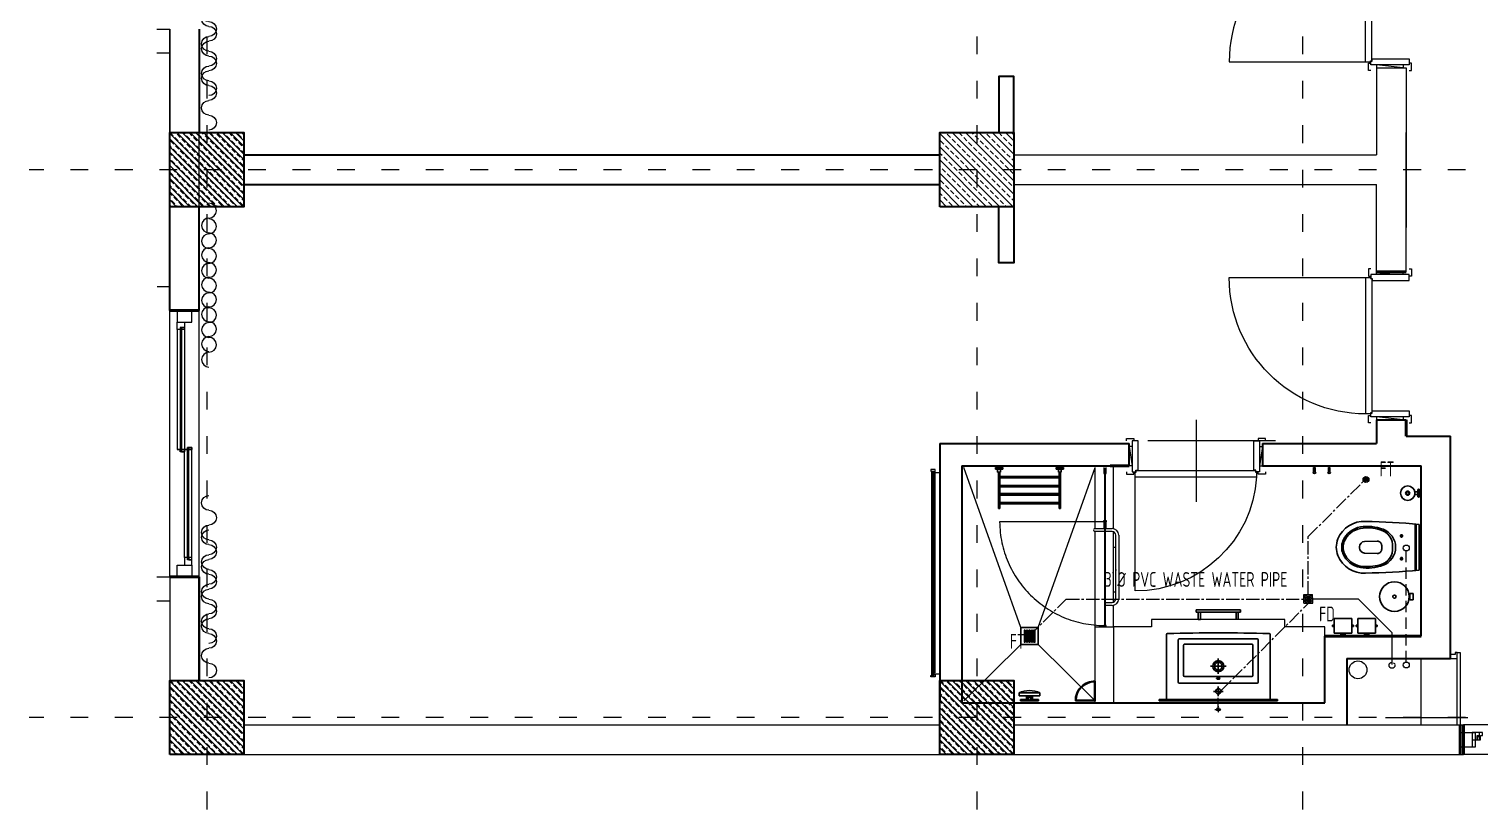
# Model space of a CAD drawing. Header units: millimetres. Extents: x 626118 to 667468, y 4481694 to 4492717.
# Drawn here: x 653723 to 654702, y 4489012 to 4489534 of the extents above; entities that cross this region are included whole.
import ezdxf

# ---------------------------------------------------------------- set-up
doc = ezdxf.new("R2010")
doc.units = ezdxf.units.MM
for name, pattern in [('ACAD_ISO03W100', [30, 12, -18]), ('CENTER2', [1.125, 0.75, -0.125, 0.125, -0.125]), ('DUZ', [500, 500]), ('HIDDEN', [0.375, 0.25, -0.125]), ('HIDDEN2', [0.1875, 0.125, -0.0625])]:
    doc.linetypes.add(name, pattern=pattern)
doc.layers.get('0').update_dxf_attribs({"color": 1, "linetype": 'DUZ'})
for name, color, linetype in [('0 MC MAHAL', 94, 'Continuous'), ('a_cam', 161, 'Continuous'), ('a_gorunus', 233, 'Continuous'), ('a_mobilya', 1, 'Continuous'), ('a_mobilya_tarama', 253, 'Continuous'), ('a_seramik', 241, 'Continuous'), ('a_seramik_tarama', 85, 'Continuous'), ('a_vitrifiye', 195, 'Continuous'), ('AGAC', 116, 'Continuous'), ('DR-SOIL PIPE', 6, 'HIDDEN'), ('DR-TEXT', 3, 'Continuous'), ('DR-WASTE PIPE', 5, 'CENTER2'), ('KOLTAR_F', 145, 'Continuous'), ('PEN', 161, 'Continuous'), ('pen.kap.olc', 205, 'Continuous'), ('PLUM FIT', 7, 'Continuous'), ('söve', 26, 'DUZ'), ('TESİSAT', 57, 'Continuous')]:
    doc.layers.add(name, color=color, linetype=linetype)
for name, color, linetype, lineweight in [('cam', 143, 'Continuous', 20), ('DUV', 220, 'Continuous', 50), ('DUVAR', 7, 'Continuous', 35), ('FE_MOBTEF.2', 33, 'Continuous', 18), ('FE_PERDE', 205, 'Continuous', 15), ('gor25', 142, 'Continuous', 25), ('iç duvar', 7, 'Continuous', 50), ('KAPEN', 151, 'Continuous', 9), ('KOLON_F', 3, 'Continuous', 35), ('sabt_tef', 181, 'Continuous', 30)]:
    doc.layers.add(name, color=color, linetype=linetype, lineweight=lineweight)
doc.styles.add('din.shx', font='din.shx', dxfattribs={"width": 0.7})
pattern_1 = [(135, (5158970.136, 3828830.847), (-4.4901280605, -4.4901280605), []), (135, (5158970.136, 3828835.337), (-4.4901280605, -4.4901280605), [3.175, -1.5875])]
pattern_2 = [(135, (5159490.136, 3828830.847), (-4.4901280605, -4.4901280605), []), (135, (5159490.136, 3828835.337), (-4.4901280605, -4.4901280605), [3.175, -1.5875])]

# ---------------------------------------------------------------- blocks, each defined once
blk = doc.blocks.new('GEN_BLOCK00601')
at = {"linetype": 'Continuous', "ltscale": 50}
for centre, start, end in [((50, 50), 0, 180), ((250, 50), 0, 180), ((450, 50), 0, 180), ((650, 50), 0, 180), ((850, 50), 0, 180), ((150, 50), 180, 0), ((350, 50), 180, 0), ((550, 50), 180, 0), ((750, 50), 180, 0), ((950, 50), 180, 0)]:
    blk.add_arc(centre, 50, start, end, dxfattribs=at)
for tag in ['Sfb', 'FLOOR']:
    blk.add_attdef(tag, (0, 0), '', height=1)
blk = doc.blocks.new('K210')
for p, q in [((0.04, 0.985), (0.04, 0.032)), ((0.04, 0.032), (0.047, 0.032)), ((0.047, 0.032), (0.047, 0.022)), ((0.047, 0.022), (0.953, 0.022)), ((0.953, 0.032), (0.96, 0.032)), ((0.953, 0.022), (0.953, 0.032)), ((0.96, 0.032), (0.96, 0.065))]:
    blk.add_line(p, q)
for points in [[(-0.02, 0.03), (-0.02, 0.045), (0.03, 0.045), (0.03, 0.03)], [(0.04, 0.065), (0.96, 0.065)], [(1.02, 0.03), (1.02, 0.045), (0.97, 0.045), (0.97, 0.03)], [(0.02, -0.19), (0, -0.19), (0.02, -0.01), (0, -0.01)], [(0.98, -0.19), (1, -0.19), (0.98, -0.01), (1, -0.01)], [(-0.02, -0.23), (-0.02, -0.245), (0.03, -0.245), (0.03, -0.23)], [(1.02, -0.23), (1.02, -0.245), (0.97, -0.245), (0.97, -0.23)]]:
    blk.add_lwpolyline(points)
for points in [[(0.02, 0.03), (0.045, 0.03), (0.045, 0.02), (0.06, 0.02), (0.06, -0.23), (0.02, -0.23)], [(0.98, 0.03), (0.955, 0.03), (0.955, 0.02), (0.94, 0.02), (0.94, -0.23), (0.98, -0.23)]]:
    blk.add_lwpolyline(points, close=True)
blk.add_arc((0.04, 0.065), 0.92, 0, 90)
blk = doc.blocks.new('new block')
at = {"layer": 'KAPEN'}
for p, q in [((105202.0528, 48261.8596), (105202.0198, 48261.8596)), ((105202.0528, 48261.8526), (105202.0528, 48261.8596)), ((105202.0628, 48261.8526), (105202.0528, 48261.8526)), ((105202.0628, 48261.0466), (105202.0628, 48261.8526)), ((105201.2498, 48261.0396), (105202.0528, 48261.0396)), ((105202.0528, 48261.0466), (105202.0628, 48261.0466)), ((105202.0528, 48261.0396), (105202.0528, 48261.0466))]:
    blk.add_line(p, q, dxfattribs=at)
for points in [[(105202.0548, 48261.9196), (105202.0398, 48261.9196), (105202.0398, 48261.8696), (105202.0548, 48261.8696)], [(105202.2248, 48261.8796), (105202.2248, 48261.8996), (105202.0948, 48261.8796), (105202.0948, 48261.8996)], [(105202.2648, 48261.9196), (105202.2798, 48261.9196), (105202.2798, 48261.8696), (105202.2648, 48261.8696)], [(105202.0198, 48261.0396), (105202.0198, 48261.8596)], [(105202.0548, 48260.9796), (105202.0398, 48260.9796), (105202.0398, 48261.0296), (105202.0548, 48261.0296)], [(105202.2248, 48261.0196), (105202.2248, 48260.9996), (105202.0948, 48261.0196), (105202.0948, 48260.9996)], [(105202.2648, 48260.9796), (105202.2798, 48260.9796), (105202.2798, 48261.0296), (105202.2648, 48261.0296)]]:
    blk.add_lwpolyline(points, dxfattribs=at)
for points in [[(105202.0548, 48261.8796), (105202.0548, 48261.8546), (105202.0648, 48261.8546), (105202.0648, 48261.8396), (105202.2648, 48261.8396), (105202.2648, 48261.8796)], [(105202.0548, 48261.0196), (105202.0548, 48261.0446), (105202.0648, 48261.0446), (105202.0648, 48261.0596), (105202.2648, 48261.0596), (105202.2648, 48261.0196)]]:
    blk.add_lwpolyline(points, close=True, dxfattribs=at)
blk.add_arc((105202.0715, 48261.0396), 0.8216, 93.60232, 180, dxfattribs=at)
blk = doc.blocks.new('rgtkjıtdkfgölv')
at = {"layer": 'FE_MOBTEF.2'}
for p, q in [((104445.9079, 48877.9319), (104445.8879, 48877.9319)), ((104445.8879, 48877.9319), (104445.8879, 48877.9019)), ((104445.8879, 48877.9019), (104445.8979, 48877.9019)), ((104445.8979, 48877.9139), (104445.8979, 48877.9219)), ((104445.8979, 48877.9219), (104447.2779, 48877.9219)), ((104445.8979, 48877.9219), (104445.9079, 48877.9219)), ((104445.8979, 48877.9019), (104445.8979, 48877.9219)), ((104445.8979, 48877.9079), (104445.8979, 48877.9139)), ((104445.8979, 48877.9139), (104447.2779, 48877.9139)), ((104447.2779, 48877.9139), (104445.8979, 48877.9139)), ((104447.2779, 48877.9079), (104445.8979, 48877.9079)), ((104445.9076, 48877.9319), (104445.9076, 48877.9619)), ((104445.9079, 48877.9219), (104445.9079, 48877.9319)), ((104447.2612, 48877.9319), (104445.9143, 48877.9319)), ((104447.2679, 48877.9319), (104447.2679, 48877.9619)), ((104447.2679, 48877.9319), (104447.2879, 48877.9319)), ((104447.2679, 48877.9219), (104447.2679, 48877.9319)), ((104447.2779, 48877.9219), (104447.2679, 48877.9219)), ((104447.2779, 48877.9019), (104447.2779, 48877.9219)), ((104447.2779, 48877.9219), (104447.2779, 48877.9139)), ((104447.2779, 48877.9139), (104447.2779, 48877.9079)), ((104447.2879, 48877.9019), (104447.2779, 48877.9019)), ((104447.2879, 48877.9319), (104447.2879, 48877.9019))]:
    blk.add_line(p, q, dxfattribs=at)
blk = doc.blocks.new('urejjnjf')
at = {"layer": 'sabt_tef'}
for p, q in [((104450.0661, 49042.3043), (104449.7561, 49042.3043)), ((104449.9111, 49042.2843), (104449.7561, 49042.2843)), ((104449.9111, 49042.2763), (104449.7561, 49042.2763)), ((104449.8336, 49042.1951), (104449.8336, 49042.1843)), ((104449.9111, 49042.2843), (104450.0661, 49042.2843)), ((104449.9111, 49042.2763), (104450.0661, 49042.2763)), ((104449.9886, 49042.1951), (104449.9886, 49042.1843)), ((104449.8462, 49042.1843), (104449.8216, 49042.1843)), ((104449.8336, 49042.1734), (104449.8336, 49042.1843)), ((104449.976, 49042.1843), (104450.0006, 49042.1843)), ((104449.9886, 49042.1734), (104449.9886, 49042.1843)), ((104449.8695, 49042.0199), (104449.872, 49041.9351)), ((104449.9111, 49042.0508), (104449.8995, 49042.0508)), ((104449.9111, 49042.0508), (104449.9227, 49042.0508)), ((104449.9527, 49042.0199), (104449.9501, 49041.9351)), ((104449.9111, 49041.9011), (104449.907, 49041.9011)), ((104449.907, 49041.9011), (104449.9111, 49041.9011)), ((104449.9152, 49041.9011), (104449.9111, 49041.9011)), ((104449.9111, 49041.9011), (104449.9152, 49041.9011))]:
    blk.add_line(p, q, dxfattribs=at)
for centre, major_axis, start_param, end_param in [((104454.7356, 49041.8516), (3.5355, 3.5355), 2.265542, 2.338186), ((104445.0866, 49041.8516), (-3.5355, 3.5355), 3.944999, 4.017643), ((104449.8336, 49042.1843), (-0.0053, 0.0053), 3.926991, 7.068583), ((104449.9886, 49042.1843), (-0.0053, 0.0053), 3.926991, 7.068583), ((104449.9111, 49042.0143), (0.0919, 0.0919), 0.785398, 1.997007), ((104449.9002, 49042.0148), (-0.0778, 0.0778), -0.884575, 0.555132), ((104449.8336, 49042.1843), (0.0053, 0.0053), 2.356194, 5.497787), ((104449.9111, 49042.0143), (-0.0919, 0.0919), 4.286178, 5.497787), ((104449.922, 49042.0148), (0.0778, 0.0778), 5.728053, 7.16776), ((104449.9886, 49042.1843), (0.0053, 0.0053), 2.356194, 5.497787), ((104450.0702, 49041.9545), (0.2121, 0.2121), 1.997007, 2.51551), ((104450.0702, 49041.9545), (0.2051, 0.2051), 2.057267, 2.51551), ((104449.8995, 49042.0208), (0.0212, 0.0212), 0.785398, 2.385987), ((104449.9227, 49042.0208), (-0.0212, 0.0212), 3.897198, 5.497787), ((104449.7519, 49041.9545), (0.2051, 0.2051), 5.338472, 5.796715), ((104449.7519, 49041.9545), (0.2121, 0.2121), 5.338472, 5.856974), ((104449.9261, 49041.9313), (-0.1344, 0.1344), 0.731068, 1.971798), ((104449.9261, 49041.9313), (0.1089, 0.1089), 2.51551, 3.542594), ((104449.9261, 49041.9313), (-0.1018, 0.1018), 0.944713, 1.971798), ((104449.907, 49041.9361), (-0.0247, 0.0247), 0.815191, 2.356194), ((104449.9152, 49041.9361), (0.0247, 0.0247), 3.926991, 5.467994), ((104449.8961, 49041.9313), (-0.1018, 0.1018), 2.740591, 3.767676), ((104449.8961, 49041.9313), (-0.1089, 0.1089), 2.740591, 3.767676), ((104449.8961, 49041.9313), (0.1344, 0.1344), 4.311388, 5.552117), ((104449.9111, 49041.8943), (0.0735, 0.0735), 3.542594, 3.926991), ((104449.9111, 49041.8943), (-0.0735, 0.0735), 2.356194, 2.740591), ((104449.9111, 49041.8943), (0.1061, 0.1061), 3.542594, 3.926991), ((104449.9111, 49041.8943), (0.0806, 0.0806), 3.542594, 3.926991), ((104449.9111, 49041.8943), (-0.0806, 0.0806), 2.356194, 2.740591), ((104449.9111, 49041.8943), (-0.1061, 0.1061), 2.356194, 2.740591)]:
    blk.add_ellipse(centre, major_axis=major_axis, ratio=1, start_param=start_param, end_param=end_param, dxfattribs=at)
blk = doc.blocks.new('sj4rıekfsdöşlçdoeköd')
blk.add_line((104449.3382, 48901.752), (104449.3382, 48901.767))
at = {"layer": 'a_cam'}
for p, q in [((104448.3202, 48901.1255), (104448.3202, 48901.1175)), ((104448.6682, 48901.1255), (104448.3202, 48901.1255)), ((104448.3202, 48901.1175), (104448.6682, 48901.1175)), ((104448.6682, 48901.1175), (104448.6682, 48901.1255)), ((104448.6862, 48901.1255), (104448.6862, 48901.1175)), ((104449.3782, 48901.1255), (104448.6862, 48901.1255)), ((104448.6862, 48901.1175), (104449.3782, 48901.1175)), ((104449.3782, 48901.1175), (104449.3782, 48901.1255))]:
    blk.add_line(p, q, dxfattribs=at)
at = {"layer": 'a_gorunus'}
for p, q in [((104448.7245, 48901.18), (104448.3122, 48901.18)), ((104449.2209, 48901.18), (104448.7455, 48901.18)), ((104449.3882, 48901.18), (104449.242, 48901.18)), ((104448.7232, 48901.056), (104448.3122, 48901.056)), ((104449.3882, 48901.056), (104448.7432, 48901.056))]:
    blk.add_line(p, q, dxfattribs=at)
at = {"layer": 'a_mobilya'}
for p, q in [((104448.7682, 48901.2145), (104449.1982, 48901.2145)), ((104449.1982, 48901.1945), (104448.7682, 48901.1945)), ((104448.7232, 48901.1255), (104448.7232, 48901.1695)), ((104448.7232, 48901.0545), (104448.7232, 48901.1175)), ((104448.7432, 48901.1695), (104448.7432, 48901.1255)), ((104448.7432, 48901.1175), (104448.7432, 48901.0545)), ((104449.2232, 48901.1255), (104449.2232, 48901.1695)), ((104449.2432, 48901.1695), (104449.2432, 48901.1255))]:
    blk.add_line(p, q, dxfattribs=at)
for centre, major_axis, start_param, end_param in [((104448.7682, 48901.1695), (0.0318, 0.0318), 0.785398, 2.356194), ((104448.7682, 48901.1695), (0.0177, 0.0177), 0.785398, 2.356194), ((104449.1982, 48901.1695), (-0.0318, 0.0318), 3.926991, 5.497787), ((104449.1982, 48901.1695), (-0.0177, 0.0177), 3.926991, 5.497787), ((104448.7332, 48901.0545), (0.00707, 0.00707), 2.356194, 5.497787)]:
    blk.add_ellipse(centre, major_axis=major_axis, ratio=1, start_param=start_param, end_param=end_param, dxfattribs=at)
at = {"layer": 'a_mobilya_tarama', "linetype": 'HIDDEN2', "ltscale": 200}
for p, q in [((104449.3927, 48900.6695), (104448.3122, 48901.056)), ((104449.5077, 48900.6695), (104449.8882, 48901.056)), ((104449.4102, 48900.6263), (104449.4102, 48900.6213)), ((104449.4902, 48900.6263), (104449.4102, 48900.6263)), ((104449.4102, 48900.6213), (104449.4902, 48900.6213)), ((104449.4106, 48900.6496), (104449.4106, 48900.6446)), ((104449.4906, 48900.6496), (104449.4106, 48900.6496)), ((104449.4106, 48900.6446), (104449.4906, 48900.6446)), ((104449.4106, 48900.638), (104449.4106, 48900.633)), ((104449.4906, 48900.638), (104449.4106, 48900.638)), ((104449.4106, 48900.633), (104449.4906, 48900.633)), ((104449.4106, 48900.6148), (104449.4106, 48900.6098)), ((104449.4906, 48900.6148), (104449.4106, 48900.6148)), ((104449.4106, 48900.6098), (104449.4906, 48900.6098)), ((104449.4902, 48900.6213), (104449.4902, 48900.6263)), ((104449.4906, 48900.6446), (104449.4906, 48900.6496)), ((104449.4906, 48900.633), (104449.4906, 48900.638)), ((104449.4906, 48900.6098), (104449.4906, 48900.6148)), ((104449.3927, 48900.5545), (104448.3122, 48900.168)), ((104449.4102, 48900.6031), (104449.4102, 48900.5981)), ((104449.4902, 48900.6031), (104449.4102, 48900.6031)), ((104449.4102, 48900.5981), (104449.4902, 48900.5981)), ((104449.4102, 48900.5917), (104449.4102, 48900.5867)), ((104449.4902, 48900.5917), (104449.4102, 48900.5917)), ((104449.4102, 48900.5867), (104449.4902, 48900.5867)), ((104449.4102, 48900.5803), (104449.4102, 48900.5753)), ((104449.4902, 48900.5803), (104449.4102, 48900.5803)), ((104449.4102, 48900.5753), (104449.4902, 48900.5753)), ((104449.4902, 48900.5981), (104449.4902, 48900.6031)), ((104449.4902, 48900.5867), (104449.4902, 48900.5917)), ((104449.4902, 48900.5753), (104449.4902, 48900.5803)), ((104449.5077, 48900.5545), (104449.8882, 48900.168))]:
    blk.add_line(p, q, dxfattribs=at)
at = {"layer": 'a_seramik'}
for p, q in [((104449.3882, 48902.606), (104449.3882, 48902.337)), ((104449.4502, 48902.606), (104449.3882, 48902.606)), ((104449.3382, 48902.337), (104449.3382, 48901.437)), ((104449.3882, 48902.337), (104449.3382, 48902.337)), ((104449.3382, 48901.437), (104449.3882, 48901.437)), ((104449.3882, 48901.437), (104449.3882, 48901.18)), ((104449.3882, 48901.18), (104449.9002, 48901.18)), ((104449.3882, 48901.056), (104449.3882, 48901.18)), ((104449.9002, 48901.056), (104449.3882, 48901.056))]:
    blk.add_line(p, q, dxfattribs=at)
at = {"layer": 'a_seramik_tarama'}
for p, q in [((104448.8502, 48901.18), (104448.8502, 48901.1945)), ((104449.1502, 48901.18), (104449.1502, 48901.1945))]:
    blk.add_line(p, q, dxfattribs=at)
at = {"layer": 'a_vitrifiye'}
for p, q in [((104449.8882, 48901.487), (104449.8882, 48902.287)), ((104448.3522, 48901.129), (104448.3122, 48901.129)), ((104448.3122, 48901.114), (104448.3522, 48901.114)), ((104448.3152, 48901.126), (104448.3522, 48901.126)), ((104448.3522, 48901.117), (104448.3152, 48901.117)), ((104448.3522, 48901.126), (104448.3522, 48901.129)), ((104448.3522, 48901.114), (104448.3522, 48901.117)), ((104448.6682, 48901.129), (104448.6782, 48901.129)), ((104448.6682, 48901.114), (104448.6682, 48901.129)), ((104448.6782, 48901.114), (104448.6682, 48901.114)), ((104448.6782, 48901.129), (104448.6782, 48901.114)), ((104448.6782, 48901.114), (104448.7182, 48901.114)), ((104448.6812, 48901.117), (104448.6812, 48901.126)), ((104448.6812, 48901.126), (104448.7182, 48901.126)), ((104448.7182, 48901.117), (104448.6812, 48901.117)), ((104449.3782, 48901.129), (104449.3782, 48901.114)), ((104449.3782, 48901.129), (104449.3782, 48901.114)), ((104449.3882, 48901.129), (104449.3782, 48901.129)), ((104449.3782, 48901.114), (104449.3882, 48901.114)), ((104449.3882, 48901.129), (104449.3882, 48901.114)), ((104449.3882, 48901.114), (104449.3882, 48901.129))]:
    blk.add_line(p, q, dxfattribs=at)
at = {"layer": 'a_vitrifiye', "linetype": 'HIDDEN', "ltscale": 10}
for p, q in [((104448.6782, 48901.129), (104448.6782, 48900.4105)), ((104448.7182, 48901.129), (104448.6782, 48901.129))]:
    blk.add_line(p, q, dxfattribs=at)
at = {"layer": 'a_vitrifiye', "linetype": 'HIDDEN'}
for p, q in [((104448.7182, 48901.129), (104448.7182, 48901.126)), ((104448.7182, 48901.114), (104448.7182, 48901.117))]:
    blk.add_line(p, q, dxfattribs=at)
at = {"layer": 'a_vitrifiye', "linetype": 'HIDDEN', "ltscale": 10}
blk.add_ellipse((104448.6722, 48901.1165), major_axis=(-0.4992, 0.4992), ratio=1, start_param=2.364699, end_param=3.928437, dxfattribs=at)
at = {"layer": 'sabt_tef'}
for p, q in [((104448.4572, 48903.238), (104448.4572, 48903.244)), ((104448.5119, 48903.244), (104448.4572, 48903.244)), ((104448.5119, 48903.238), (104448.4572, 48903.238)), ((104448.4601, 48903.2339), (104448.4601, 48903.238)), ((104448.4601, 48903.2339), (104448.5091, 48903.2339)), ((104448.4746, 48903.2319), (104448.4746, 48903.2141)), ((104448.4946, 48903.2319), (104448.4946, 48903.2141)), ((104448.5091, 48903.2339), (104448.5091, 48903.238)), ((104448.5119, 48903.238), (104448.5119, 48903.244)), ((104449.1624, 48903.2021), (104449.2049, 48903.2021)), ((104449.1624, 48903.1813), (104449.1624, 48903.2021)), ((104449.2049, 48903.1813), (104449.1624, 48903.1813)), ((104449.2049, 48903.2021), (104449.2049, 48903.1813)), ((104449.3752, 48902.959), (104449.3752, 48902.949)), ((104449.3852, 48902.959), (104449.3752, 48902.959)), ((104449.3852, 48902.949), (104449.3852, 48902.959)), ((104449.4302, 48902.949), (104449.3302, 48902.949)), ((104449.3302, 48902.949), (104449.3302, 48902.829)), ((104449.3752, 48902.949), (104449.3852, 48902.949)), ((104449.4302, 48902.829), (104449.4302, 48902.949)), ((104449.4302, 48902.8915), (104449.4352, 48902.8915)), ((104449.4352, 48902.8865), (104449.4302, 48902.8865)), ((104449.4352, 48902.904), (104449.4452, 48902.904)), ((104449.4352, 48902.874), (104449.4352, 48902.904)), ((104449.4352, 48902.8915), (104449.4352, 48902.8865)), ((104449.4452, 48902.874), (104449.4352, 48902.874)), ((104449.4452, 48902.904), (104449.4452, 48902.874)), ((104449.3302, 48902.829), (104449.4302, 48902.829)), ((104449.4302, 48902.789), (104449.3302, 48902.789)), ((104449.3302, 48902.789), (104449.3302, 48902.669)), ((104449.3752, 48902.829), (104449.3852, 48902.829)), ((104449.3752, 48902.819), (104449.3752, 48902.829)), ((104449.3852, 48902.819), (104449.3752, 48902.819)), ((104449.3752, 48902.799), (104449.3752, 48902.789)), ((104449.3852, 48902.799), (104449.3752, 48902.799)), ((104449.3752, 48902.789), (104449.3852, 48902.789)), ((104449.3852, 48902.829), (104449.3852, 48902.819)), ((104449.3852, 48902.789), (104449.3852, 48902.799)), ((104449.4302, 48902.669), (104449.4302, 48902.789)), ((104449.3302, 48902.669), (104449.4302, 48902.669)), ((104449.3752, 48902.669), (104449.3852, 48902.669)), ((104449.3752, 48902.659), (104449.3752, 48902.669)), ((104449.3852, 48902.669), (104449.3852, 48902.659)), ((104449.4302, 48902.7315), (104449.4352, 48902.7315)), ((104449.4352, 48902.7265), (104449.4302, 48902.7265)), ((104449.4352, 48902.744), (104449.4452, 48902.744)), ((104449.4352, 48902.714), (104449.4352, 48902.744)), ((104449.4352, 48902.7315), (104449.4352, 48902.7265)), ((104449.4452, 48902.714), (104449.4352, 48902.714)), ((104449.4452, 48902.744), (104449.4452, 48902.714)), ((104448.3122, 48902.641), (104448.3122, 48902.631)), ((104448.3422, 48902.641), (104448.3122, 48902.641)), ((104448.3122, 48902.631), (104448.3422, 48902.631)), ((104448.3422, 48902.641), (104448.3422, 48902.645)), ((104448.3422, 48902.627), (104448.3422, 48902.631)), ((104449.3852, 48902.659), (104449.3752, 48902.659)), ((104448.3122, 48902.541), (104448.3122, 48902.531)), ((104448.3422, 48902.541), (104448.3122, 48902.541)), ((104448.3122, 48902.531), (104448.3422, 48902.531)), ((104448.3422, 48902.541), (104448.3422, 48902.545)), ((104448.3422, 48902.527), (104448.3422, 48902.531)), ((104449.8782, 48902.287), (104449.8782, 48901.487)), ((104449.8882, 48902.287), (104449.8782, 48902.287)), ((104449.8812, 48902.237), (104449.4402, 48902.237)), ((104449.8882, 48901.544), (104449.8882, 48902.23)), ((104449.4682, 48902.15), (104449.4682, 48901.624)), ((104449.7612, 48902.157), (104449.4752, 48902.157)), ((104449.5042, 48902.114), (104449.5042, 48901.66)), ((104449.7162, 48902.121), (104449.5112, 48902.121)), ((104449.7232, 48902.114), (104449.7232, 48901.66)), ((104449.7682, 48902.15), (104449.7682, 48901.624)), ((104449.2732, 48902.037), (104449.2732, 48901.737)), ((104449.2882, 48902.037), (104449.2732, 48902.037)), ((104449.2882, 48901.737), (104449.2882, 48902.037)), ((104449.2882, 48902.007), (104449.2882, 48902.022)), ((104449.2882, 48902.022), (104449.3382, 48902.022)), ((104449.3382, 48902.007), (104449.2882, 48902.007)), ((104449.7057, 48901.887), (104449.6007, 48901.887)), ((104449.6532, 48901.8345), (104449.6532, 48901.9395)), ((104449.8558, 48901.887), (104449.7906, 48901.887)), ((104449.8232, 48901.9196), (104449.8232, 48901.8544)), ((104449.2732, 48901.737), (104449.2882, 48901.737)), ((104449.2882, 48901.767), (104449.2882, 48901.752)), ((104449.3382, 48901.767), (104449.2882, 48901.767)), ((104449.2882, 48901.752), (104449.3382, 48901.752)), ((104449.7612, 48901.617), (104449.4752, 48901.617)), ((104449.7162, 48901.653), (104449.5112, 48901.653)), ((104449.4402, 48901.537), (104449.8812, 48901.537)), ((104449.8782, 48901.487), (104449.8882, 48901.487)), ((104449.8882, 48901.056), (104449.7542, 48901.056)), ((104449.8832, 48901.051), (104449.7591, 48901.051)), ((104449.8832, 48900.9269), (104449.8832, 48901.051)), ((104449.8882, 48900.922), (104449.8882, 48901.056)), ((104448.3122, 48900.792), (104448.3122, 48900.842)), ((104448.3122, 48900.842), (104448.3222, 48900.842)), ((104448.3222, 48900.842), (104448.3222, 48900.792)), ((104448.3222, 48900.827), (104448.3422, 48900.827)), ((104448.3222, 48900.807), (104448.3422, 48900.807)), ((104448.3422, 48900.827), (104448.3422, 48900.807)), ((104448.3422, 48900.822), (104448.5872, 48900.822)), ((104448.3422, 48900.812), (104448.5872, 48900.812)), ((104448.3722, 48900.812), (104448.3822, 48900.812)), ((104448.3722, 48900.412), (104448.3722, 48900.812)), ((104448.3822, 48900.812), (104448.3822, 48900.412)), ((104448.4322, 48900.812), (104448.4422, 48900.812)), ((104448.4322, 48900.412), (104448.4322, 48900.812)), ((104448.4422, 48900.812), (104448.4422, 48900.412)), ((104448.4872, 48900.812), (104448.4972, 48900.812)), ((104448.4872, 48900.412), (104448.4872, 48900.812)), ((104448.4972, 48900.812), (104448.4972, 48900.412)), ((104448.5572, 48900.812), (104448.5472, 48900.812)), ((104448.5472, 48900.812), (104448.5472, 48900.412)), ((104448.5572, 48900.412), (104448.5572, 48900.812)), ((104448.5872, 48900.822), (104448.5872, 48900.812)), ((104448.3222, 48900.792), (104448.3122, 48900.792)), ((104449.3927, 48900.6695), (104449.3927, 48900.5545)), ((104449.5077, 48900.6695), (104449.3927, 48900.6695)), ((104449.5077, 48900.5545), (104449.5077, 48900.6695)), ((104449.8532, 48900.682), (104449.8332, 48900.682)), ((104449.8332, 48900.682), (104449.8332, 48900.542)), ((104449.8532, 48900.682), (104449.8332, 48900.682)), ((104449.8532, 48900.617), (104449.8532, 48900.682)), ((104449.8532, 48900.542), (104449.8532, 48900.682)), ((104449.8646, 48900.617), (104449.8532, 48900.617)), ((104449.8646, 48900.617), (104449.8532, 48900.617)), ((104449.8532, 48900.542), (104449.8532, 48900.607)), ((104449.8532, 48900.607), (104449.8646, 48900.607)), ((104449.8532, 48900.607), (104449.8646, 48900.607)), ((104449.8582, 48900.632), (104449.8582, 48900.617)), ((104449.8782, 48900.632), (104449.8582, 48900.632)), ((104449.8582, 48900.607), (104449.8582, 48900.592)), ((104449.8882, 48900.624), (104449.8632, 48900.624)), ((104449.8632, 48900.624), (104449.8632, 48900.622)), ((104449.8632, 48900.622), (104449.8632, 48900.624)), ((104449.8632, 48900.624), (104449.8882, 48900.624)), ((104449.8632, 48900.622), (104449.8732, 48900.622)), ((104449.8832, 48900.622), (104449.8632, 48900.622)), ((104449.8782, 48900.672), (104449.8782, 48900.624)), ((104449.8882, 48900.672), (104449.8782, 48900.672)), ((104449.8782, 48900.624), (104449.8782, 48900.632)), ((104449.8832, 48900.602), (104449.8832, 48900.622)), ((104449.8882, 48900.552), (104449.8882, 48900.672)), ((104449.8882, 48900.6), (104449.8882, 48900.624)), ((104449.8882, 48900.624), (104449.8882, 48900.6)), ((104449.3927, 48900.5545), (104449.5077, 48900.5545)), ((104449.8332, 48900.542), (104449.8532, 48900.542)), ((104449.8332, 48900.542), (104449.8532, 48900.542)), ((104449.8582, 48900.592), (104449.8782, 48900.592)), ((104449.8732, 48900.602), (104449.8632, 48900.602)), ((104449.8632, 48900.602), (104449.8632, 48900.6)), ((104449.8632, 48900.6), (104449.8632, 48900.602)), ((104449.8632, 48900.602), (104449.8832, 48900.602)), ((104449.8632, 48900.6), (104449.8882, 48900.6)), ((104449.8882, 48900.6), (104449.8632, 48900.6)), ((104449.8782, 48900.592), (104449.8782, 48900.6)), ((104449.8782, 48900.6), (104449.8782, 48900.552)), ((104449.8782, 48900.552), (104449.8882, 48900.552)), ((104448.3122, 48900.432), (104448.3122, 48900.382)), ((104448.3222, 48900.432), (104448.3122, 48900.432)), ((104448.3222, 48900.382), (104448.3222, 48900.432)), ((104448.3222, 48900.417), (104448.3422, 48900.417)), ((104448.3422, 48900.397), (104448.3422, 48900.417)), ((104448.3422, 48900.412), (104448.5872, 48900.412)), ((104448.3822, 48900.412), (104448.3722, 48900.412)), ((104448.4422, 48900.412), (104448.4322, 48900.412)), ((104448.4972, 48900.412), (104448.4872, 48900.412)), ((104448.5472, 48900.412), (104448.5572, 48900.412)), ((104448.5872, 48900.402), (104448.5872, 48900.412)), ((104448.3122, 48900.382), (104448.3222, 48900.382)), ((104448.3222, 48900.397), (104448.3422, 48900.397)), ((104448.3422, 48900.402), (104448.5872, 48900.402))]:
    blk.add_line(p, q, dxfattribs=at)
for centre, major_axis, ratio, start_param, end_param in [((104448.4846, 48903.1662), (0.0346, 0.0346), 1, 0.785398, 7.068583), ((104448.4846, 48903.1662), (0.0099, 0.0099), 1, 0.785398, 7.068583), ((104448.4846, 48903.1662), (-0.00707, 0.00707), 1, -0.785398, 5.497787), ((104449.1836, 48903.0762), (-0.0708, 0.0708), 1, -0.785398, 5.497787), ((104449.1836, 48903.0762), (0.00765, 0.00765), 1, 0.785398, 7.068583), ((104448.3422, 48902.636), (0.00636, 0.00636), 1, 3.926991, 7.068583), ((104448.3422, 48902.536), (0.00636, 0.00636), 1, 3.926991, 7.068583), ((104461.1928, 48901.887), (8.3188, 8.3188), 1, 2.327015, 2.385374), ((104449.4402, 48902.23), (-0.00495, 0.00495), 1, -0.785398, 0.751244), ((104449.8812, 48902.23), (-0.00495, 0.00495), 1, 3.926991, 5.497787), ((104449.4752, 48902.15), (-0.00495, 0.00495), 1, -0.785398, 0.785398), ((104449.5112, 48902.114), (-0.00495, 0.00495), 1, -0.785398, 0.785398), ((104449.7162, 48902.114), (-0.00495, 0.00495), 1, 3.926991, 5.497787), ((104449.7612, 48902.15), (-0.00495, 0.00495), 1, 3.926991, 5.497787), ((104449.6532, 48901.887), (0.0265, 0.0265), 1, 3.926991, 10.210176), ((104449.6532, 48901.887), (0.0184, 0.0184), 1, 3.926991, 10.210176), ((104449.7372, 48901.887), (0, 0.0123), 0.321168, 0, 6.283185), ((104449.8232, 48901.887), (0.0124, 0.0124), 1, 3.926991, 10.210176), ((104449.4752, 48901.624), (0.00495, 0.00495), 1, 2.356194, 3.926991), ((104449.5112, 48901.66), (0.00495, 0.00495), 1, 2.356194, 3.926991), ((104449.7162, 48901.66), (0.00495, 0.00495), 1, 3.926991, 5.497787), ((104449.7612, 48901.624), (0.00495, 0.00495), 1, 3.926991, 5.497787), ((104449.4402, 48901.544), (-0.00495, 0.00495), 1, 0.819553, 2.356194), ((104449.8812, 48901.544), (0.00495, 0.00495), 1, 3.926991, 5.497787), ((104449.8838, 48901.0516), (-0.0917, 0.0917), 1, 0.751374, 2.390218), ((104449.8838, 48901.0516), (-0.0882, 0.0882), 1, 0.790124, 2.351469), ((104449.9891, 48900.612), (0.1208, 0.1208), 1, 1.934008, 2.778381), ((104449.9891, 48900.612), (0.1208, 0.1208), 1, 1.934008, 2.778381), ((104449.8732, 48900.612), (0.00707, 0.00707), 1, 0.785398, 7.068583), ((104449.8732, 48900.612), (-0.00707, 0.00707), 1, -0.785398, 0.261799), ((104449.8732, 48900.612), (0.00707, 0.00707), 1, 2.879793, 3.926991)]:
    blk.add_ellipse(centre, major_axis=major_axis, ratio=ratio, start_param=start_param, end_param=end_param, dxfattribs=at)
at = {"layer": '0 MC MAHAL'}
blk.add_blockref('urejjnjf', (-1.0609, -139.0602), dxfattribs=at)
blk = doc.blocks.new('FD')
at = {"layer": 'PLUM FIT'}
h = blk.add_hatch(dxfattribs=at)
h.set_pattern_fill('NET', color=56, scale=7.714286, angle=90, style=0)
h.set_pattern_definition([(90, (7609.1601, 24196.6292), (0.964285714, -1e-13), []), (360, (7609.1601, 24196.6292), (-1e-13, -0.964285714), [])])
h.paths.add_polyline_path([(-1.93, 0, 1), (1.93, 0, 1)])
at = {"layer": 'PLUM FIT', "color": 1}
for p, q in [((-2.89, 2.89), (2.89, 2.89)), ((-2.89, 2.89), (-2.89, -2.89)), ((2.89, 2.89), (2.89, -2.89)), ((-2.89, -2.89), (2.89, -2.89))]:
    blk.add_line(p, q, dxfattribs=at)
for radius in [2.89, 1.93]:
    blk.add_circle((0, 0), radius, dxfattribs=at)
blk = doc.blocks.new('A$Cb4876448')
at = {"layer": 'PLUM FIT'}
h = blk.add_hatch(dxfattribs=at)
h.set_pattern_fill('NET', color=56, scale=8, angle=180.02732, style=0)
h.set_pattern_definition([(180.0273206, (-24856.044, 8052.0445), (-0.000476835, 0.999999887), []), (90.0273206, (-24856.044, 8052.0445), (0.999999887, 0.000476835), [])])
h.paths.add_polyline_path([(240.52, 155.51, 1), (240.52, 159.51, 1)])
h = blk.add_hatch(dxfattribs=at)
h.set_pattern_fill('NET', color=56, scale=8, angle=180.02732, style=0)
h.set_pattern_definition([(180.0273206, (-25083.4258, 7946.3732), (-0.000476835, 0.999999887), []), (90.0273206, (-25083.4258, 7946.3732), (0.999999887, 0.000476835), [])])
h.paths.add_polyline_path([(13.14, 49.83, 1), (13.13, 53.83, 1)])
at = {"layer": 'DR-SOIL PIPE', "ltscale": 30}
blk.add_line((267.74, 34.2, 0), (267.74, 109.21, 0), dxfattribs=at)
at = {"layer": 'DR-SOIL PIPE', "linetype": 'Continuous', "ltscale": 20}
for centre in [(267.74, 111.21, 0), (267.74, 32.2, 0)]:
    blk.add_circle(centre, 2, dxfattribs=at)
at = {"layer": 'DR-WASTE PIPE', "ltscale": 12}
for p, q in [((201.51, 118.93), (239.01, 156.43)), ((201.51, 79.9, 0), (201.51, 118.93, 0)), ((13.07, 51.66), (38.01, 76.61)), ((38.01, 76.61, 0), (198.48, 76.61, 0)), ((141.04, 13.24), (201.52, 73.72)), ((140.81, 1.1, 0), (140.81, 12.6, 0))]:
    blk.add_line(p, q, dxfattribs=at)
at = {"layer": 'DR-WASTE PIPE', "linetype": 'Continuous', "ltscale": 12}
for p, q in [((204.52, 76.9, 0), (235.27, 76.9, 0)), ((257.99, 54.18), (235.27, 76.9)), ((257.99, 54.18), (258.01, 32.49))]:
    blk.add_line(p, q, dxfattribs=at)
at = {"layer": 'DR-WASTE PIPE', "color": 1, "linetype": 'CENTER2'}
for p, q in [((138.45, 2.24, 0), (142.93, 2.24, 0)), ((140.81, 4.47, 0), (140.8, 0, 0))]:
    blk.add_line(p, q, dxfattribs=at)
at = {"layer": 'DR-WASTE PIPE', "ltscale": 12}
blk.add_circle((258.06, 31.99, 0), 2, dxfattribs=at)
at = {"layer": 'DR-WASTE PIPE', "color": 1, "linetype": 'Continuous'}
blk.add_circle((140.81, 2.24, 0), 1.14, dxfattribs=at)
at = {"layer": 'PLUM FIT', "color": 1}
for centre in [(240.52, 157.51, 0), (13.13, 51.83, 0)]:
    blk.add_circle(centre, 2, dxfattribs=at)
at = {"layer": 'DR-WASTE PIPE', "xscale": 1.037037037312984, "yscale": 1.037037037312984, "zscale": 1.037037037312984, "rotation": 90.02732063688404}
blk.add_blockref('FD', (201.52, 76.9, 0), dxfattribs=at)
at = {"layer": 'DR-TEXT', "char_height": 10, "width": 48.765, "attachment_point": 1, "rotation": 0.02732, "style": 'din.shx'}
for s, insert in [('FT', (249.66, 169.6, 11.08)), ('FD', (208.85, 71.63, 11.08)), ('FT', (0, 53.16, 11.08))]:
    blk.add_mtext(s, dxfattribs=dict(at, insert=insert))
at = {"layer": 'DR-TEXT', "insert": (187.41, 84.95, 0), "char_height": 10, "width": 168.3389, "attachment_point": 9, "style": 'din.shx'}
blk.add_mtext('3"%%C PVC WASTE WATER PIPE ', dxfattribs=at)

msp = doc.modelspace()

# ---------------------------------------------------------------- hatches: boundary and pattern name
at = {"layer": 'KOLTAR_F'}
h = msp.add_hatch(dxfattribs=at)
h.set_pattern_fill('ANSI33', color=256, angle=90, style=0)
h.set_pattern_definition([(135, (5158230.136, 3828830.847), (-4.4901280605, -4.4901280605), []), (135, (5158230.136, 3828835.337), (-4.4901280605, -4.4901280605), [3.175, -1.5875])])
h.paths.add_polyline_path([(653817.67, 4489414.33), (653817.67, 4489464.33), (653867.67, 4489464.33), (653867.67, 4489414.33)])
h = msp.add_hatch(dxfattribs=at)
h.set_pattern_fill('ANSI33', color=256, angle=90, style=0)
h.set_pattern_definition(pattern_1)
h.paths.add_polyline_path([(653817.67, 4489414.33), (653817.67, 4489464.33), (653867.67, 4489464.33), (653867.67, 4489414.33)])
h = msp.add_hatch(dxfattribs=at)
h.set_pattern_fill('ANSI33', color=256, angle=90, style=0)
h.set_pattern_definition(pattern_1)
h.paths.add_polyline_path([(653817.67, 4489414.33), (653817.67, 4489464.33), (653867.67, 4489464.33), (653867.67, 4489414.33)])
h = msp.add_hatch(dxfattribs=at)
h.set_pattern_fill('ANSI33', color=256, angle=90, style=0)
h.set_pattern_definition(pattern_2)
h.paths.add_polyline_path([(654337.67, 4489414.33), (654337.67, 4489464.33), (654387.67, 4489464.33), (654387.67, 4489414.33)])
h = msp.add_hatch(dxfattribs=at)
h.set_pattern_fill('ANSI33', color=256, angle=90, style=0)
h.set_pattern_definition(pattern_2)
h.paths.add_polyline_path([(654337.67, 4489414.33), (654337.67, 4489464.33), (654387.67, 4489464.33), (654387.67, 4489414.33)])
h = msp.add_hatch(dxfattribs=at)
h.set_pattern_fill('ANSI33', color=256, angle=90, style=0)
h.set_pattern_definition([(135, (5158230.136, 3828460.847), (-4.4901280605, -4.4901280605), []), (135, (5158230.136, 3828465.337), (-4.4901280605, -4.4901280605), [3.175, -1.5875])])
h.paths.add_polyline_path([(653817.67, 4489044.33), (653817.67, 4489094.33), (653867.67, 4489094.33), (653867.67, 4489044.33)])
h = msp.add_hatch(dxfattribs=at)
h.set_pattern_fill('ANSI33', color=256, angle=90, style=0)
h.set_pattern_definition([(135, (5158970.136, 3828460.847), (-4.4901280605, -4.4901280605), []), (135, (5158970.136, 3828465.337), (-4.4901280605, -4.4901280605), [3.175, -1.5875])])
h.paths.add_polyline_path([(653817.67, 4489044.33), (653817.67, 4489094.33), (653867.67, 4489094.33), (653867.67, 4489044.33)])
h = msp.add_hatch(dxfattribs=at)
h.set_pattern_fill('ANSI33', color=256, angle=90, style=0)
h.set_pattern_definition([(135, (5158750.136, 3828460.847), (-4.4901280605, -4.4901280605), []), (135, (5158750.136, 3828465.337), (-4.4901280605, -4.4901280605), [3.175, -1.5875])])
h.paths.add_polyline_path([(654337.67, 4489044.33), (654337.67, 4489094.33), (654387.67, 4489094.33), (654387.67, 4489044.33)])
h = msp.add_hatch(dxfattribs=at)
h.set_pattern_fill('ANSI33', color=256, angle=90, style=0)
h.set_pattern_definition([(135, (5159490.136, 3828460.847), (-4.4901280605, -4.4901280605), []), (135, (5159490.136, 3828465.337), (-4.4901280605, -4.4901280605), [3.175, -1.5875])])
h.paths.add_polyline_path([(654337.67, 4489044.33), (654337.67, 4489094.33), (654387.67, 4489094.33), (654387.67, 4489044.33)])

# ---------------------------------------------------------------- linework, layer by layer
at = {"color": 232, "linetype": 'ACAD_ISO03W100'}
for p, q in [((653842.67, 4492079.33), (653842.67, 4488949.33)), ((654362.67, 4492079.33), (654362.67, 4488949.33)), ((654582.67, 4492079.33), (654582.67, 4488949.33)), ((657662.67, 4489439.33), (653722.67, 4489439.33)), ((657662.67, 4489069.33), (653722.67, 4489069.33))]:
    msp.add_line(p, q, dxfattribs=at)
at = {"layer": 'AGAC'}
for p, q in [((653817.67, 4489164.33), (653817.67, 4489344.33)), ((653817.67, 4489164.33), (653817.67, 4489344.33)), ((653817.67, 4489164.33), (653817.67, 4489344.33)), ((653837.67, 4489164.33), (653837.67, 4489344.33)), ((653837.67, 4489164.33), (653837.67, 4489344.33)), ((653837.67, 4489164.33), (653837.67, 4489344.33)), ((654857.67, 4489064.33), (654691.29, 4489064.33)), ((654857.67, 4489044.33), (654691.29, 4489044.33))]:
    msp.add_line(p, q, dxfattribs=at)
at = {"layer": 'cam'}
for p, q in [((653824.67, 4489332.83), (653824.67, 4489248.83)), ((653824.67, 4489332.83), (653824.67, 4489248.83)), ((653824.67, 4489332.83), (653824.67, 4489248.83)), ((653825.17, 4489332.83), (653825.17, 4489248.83)), ((653825.17, 4489332.83), (653825.17, 4489248.83)), ((653825.17, 4489332.83), (653825.17, 4489248.83)), ((653825.67, 4489332.83), (653825.67, 4489248.83)), ((653825.67, 4489332.83), (653825.67, 4489248.83)), ((653825.67, 4489332.83), (653825.67, 4489248.83)), ((653829.67, 4489175.83), (653829.67, 4489251.83)), ((653829.67, 4489175.83), (653829.67, 4489251.83)), ((653829.67, 4489175.83), (653829.67, 4489251.83)), ((653830.17, 4489175.83), (653830.17, 4489251.83)), ((653830.17, 4489175.83), (653830.17, 4489251.83)), ((653830.17, 4489175.83), (653830.17, 4489251.83)), ((653830.67, 4489175.83), (653830.67, 4489251.83)), ((653830.67, 4489175.83), (653830.67, 4489251.83)), ((653830.67, 4489175.83), (653830.67, 4489251.83))]:
    msp.add_line(p, q, dxfattribs=at)
at = {"layer": 'DUV'}
for p, q in [((654632.67, 4489370.44), (654652.67, 4489370.44)), ((653837.67, 4489344.33), (653817.67, 4489344.33)), ((653837.67, 4489344.33), (653817.67, 4489344.33)), ((653837.67, 4489344.33), (653817.67, 4489344.33)), ((653837.67, 4489344.33), (653817.67, 4489344.33)), ((653837.67, 4489344.33), (653817.67, 4489344.33)), ((654652.67, 4489270.44), (654652.67, 4489259.33)), ((654452.67, 4489239.33), (654465.67, 4489239.33)), ((653837.67, 4489164.33), (653817.67, 4489164.33)), ((653837.67, 4489164.33), (653817.67, 4489164.33)), ((653837.67, 4489164.33), (653817.67, 4489164.33)), ((653837.67, 4489164.33), (653817.67, 4489164.33)), ((653837.67, 4489164.33), (653817.67, 4489164.33)), ((654597.67, 4489124.33), (654662.67, 4489124.33)), ((654689.17, 4489044.33), (654689.17, 4489064.33)), ((654691.29, 4489044.33), (654691.29, 4489064.33))]:
    msp.add_line(p, q, dxfattribs=at)
at = {"layer": 'DUVAR'}
for p, q in [((653837.67, 4489534.33), (653837.67, 4489464.33)), ((653837.67, 4489534.33), (653837.67, 4489464.33)), ((653867.67, 4489449.33), (654337.67, 4489449.33)), ((653867.67, 4489429.33), (654337.67, 4489429.33)), ((653817.67, 4489344.33), (653817.67, 4489414.33)), ((653817.67, 4489344.33), (653817.67, 4489414.33)), ((653837.67, 4489344.33), (653837.67, 4489414.33)), ((653837.67, 4489344.33), (653837.67, 4489414.33)), ((653837.67, 4489344.33), (653817.67, 4489344.33)), ((653837.67, 4489344.33), (653817.67, 4489344.33)), ((653837.67, 4489344.33), (653817.67, 4489344.33)), ((654632.67, 4489270.44), (654632.67, 4489254.33)), ((654632.67, 4489270.44), (654652.67, 4489270.44)), ((654652.67, 4489259.33), (654652.67, 4489270.44)), ((654652.67, 4489259.33), (654682.67, 4489259.33)), ((654682.67, 4489109.33), (654682.67, 4489259.33)), ((654337.67, 4489254.33), (654337.67, 4489079.33)), ((654337.67, 4489254.33), (654465.67, 4489254.33)), ((654465.67, 4489239.33), (654465.67, 4489254.33)), ((654555.67, 4489254.33), (654632.67, 4489254.33)), ((654555.67, 4489254.33), (654555.67, 4489239.33)), ((654352.67, 4489239.33), (654352.67, 4489079.33)), ((654352.67, 4489239.33), (654465.67, 4489239.33)), ((654555.67, 4489239.33), (654662.67, 4489239.33)), ((654662.67, 4489124.33), (654662.67, 4489239.33)), ((653837.67, 4489164.33), (653817.67, 4489164.33)), ((653837.67, 4489164.33), (653817.67, 4489164.33)), ((653837.67, 4489164.33), (653817.67, 4489164.33)), ((653837.67, 4489164.33), (653837.67, 4489094.33)), ((653837.67, 4489164.33), (653837.67, 4489094.33)), ((653837.67, 4489094.33), (653837.67, 4489164.33)), ((654597.67, 4489079.33), (654597.67, 4489124.33)), ((654597.67, 4489124.33), (654662.67, 4489124.33)), ((654612.67, 4489109.33), (654612.67, 4489064.33)), ((654612.67, 4489109.33), (654682.67, 4489109.33)), ((654352.67, 4489079.33), (654597.67, 4489079.33)), ((654689.17, 4489044.33), (654689.17, 4489064.33)), ((654691.29, 4489044.33), (654691.29, 4489064.33))]:
    msp.add_line(p, q, dxfattribs=at)
for points in [[(654387.67, 4489464.33), (654387.67, 4489502.33), (654377.67, 4489502.33), (654377.67, 4489464.33)], [(654387.67, 4489414.33), (654387.67, 4489376.33), (654377.67, 4489376.33), (654377.67, 4489414.33)]]:
    msp.add_lwpolyline(points, dxfattribs=at)
at = {"layer": 'gor25'}
for p, q in [((653822.67, 4489331.33), (653822.67, 4489250.33)), ((653822.67, 4489331.33), (653822.67, 4489250.33)), ((653822.67, 4489331.33), (653822.67, 4489250.33)), ((653827.67, 4489331.33), (653827.67, 4489250.33)), ((653827.67, 4489331.33), (653827.67, 4489250.33)), ((653827.67, 4489331.33), (653827.67, 4489250.33)), ((653827.67, 4489177.33), (653827.67, 4489250.33)), ((653827.67, 4489177.33), (653827.67, 4489250.33)), ((653827.67, 4489177.33), (653827.67, 4489250.33)), ((653832.67, 4489177.33), (653832.67, 4489250.33)), ((653832.67, 4489177.33), (653832.67, 4489250.33)), ((653832.67, 4489177.33), (653832.67, 4489250.33))]:
    msp.add_line(p, q, dxfattribs=at)
at = {"layer": 'iç duvar', "color": 7, "lineweight": 18}
for p, q in [((653817.67, 4489344.33), (653817.67, 4489534.33)), ((653817.67, 4489534.33), (653817.67, 4489464.33)), ((653817.67, 4489534.33), (653817.67, 4489464.33)), ((653837.67, 4489344.33), (653837.67, 4489534.33)), ((654632.67, 4489508.21), (654652.67, 4489508.22)), ((654632.67, 4489508.21), (654632.67, 4489449.33)), ((654652.67, 4489508.22), (654652.67, 4489400.25)), ((654652.67, 4489370.44), (654652.67, 4489464.33)), ((654387.67, 4489449.33), (654632.67, 4489449.33)), ((654387.67, 4489429.33), (654632.67, 4489429.33)), ((654632.67, 4489370.44), (654632.67, 4489429.33)), ((653817.67, 4489164.33), (653817.67, 4489094.33)), ((653817.67, 4489164.33), (653817.67, 4489094.33)), ((653867.67, 4489064.33), (654337.67, 4489064.33)), ((653867.67, 4489064.33), (654337.67, 4489064.33)), ((654387.67, 4489064.33), (654691.29, 4489064.33)), ((654387.67, 4489064.33), (654689.17, 4489064.33)), ((653867.67, 4489044.33), (654337.67, 4489044.33)), ((653867.67, 4489044.33), (654337.67, 4489044.33)), ((654387.67, 4489044.33), (654652.67, 4489044.33)), ((654387.67, 4489044.33), (654652.67, 4489044.33)), ((654652.67, 4489044.33), (654691.29, 4489044.33)), ((654652.67, 4489044.33), (654689.17, 4489044.33))]:
    msp.add_line(p, q, dxfattribs=at)
at = {"layer": 'KAPEN'}
for p, q in [((654564.41, 4489256.33), (654478.2, 4489256.33)), ((654662.67, 4489064.33), (654662.67, 4489109.33))]:
    msp.add_line(p, q, dxfattribs=at)
msp.add_lwpolyline([(654687.17, 4489109.33), (654687.17, 4489113.33), (654685.67, 4489113.33), (654685.67, 4489111.83), (654682.67, 4489111.83), (654682.67, 4489109.33), (654687.17, 4489109.33)], close=True, dxfattribs=at)
msp.add_lwpolyline([(654687.17, 4489109.33), (654687.17, 4489113.33), (654685.67, 4489113.33), (654685.67, 4489111.83), (654682.67, 4489111.83), (654682.67, 4489109.33), (654687.17, 4489109.33)], close=True, dxfattribs=at)
msp.add_lwpolyline([(654687.17, 4489064.33), (654687.17, 4489113.33), (654689.17, 4489113.33), (654689.17, 4489064.33)], dxfattribs=at)
at = {"layer": 'KOLON_F'}
for points in [[(653817.67, 4489414.33), (653817.67, 4489464.33), (653867.67, 4489464.33), (653867.67, 4489414.33)], [(653817.67, 4489414.33), (653817.67, 4489464.33), (653867.67, 4489464.33), (653867.67, 4489414.33)], [(653817.67, 4489414.33), (653817.67, 4489464.33), (653867.67, 4489464.33), (653867.67, 4489414.33)], [(653817.67, 4489414.33), (653817.67, 4489464.33), (653867.67, 4489464.33), (653867.67, 4489414.33)], [(653817.67, 4489414.33), (653817.67, 4489464.33), (653867.67, 4489464.33), (653867.67, 4489414.33)], [(653817.67, 4489414.33), (653817.67, 4489464.33), (653867.67, 4489464.33), (653867.67, 4489414.33)], [(654337.67, 4489414.33), (654337.67, 4489464.33), (654387.67, 4489464.33), (654387.67, 4489414.33)], [(654337.67, 4489414.33), (654337.67, 4489464.33), (654387.67, 4489464.33), (654387.67, 4489414.33)], [(654337.67, 4489414.33), (654337.67, 4489464.33), (654387.67, 4489464.33), (654387.67, 4489414.33)], [(654337.67, 4489414.33), (654337.67, 4489464.33), (654387.67, 4489464.33), (654387.67, 4489414.33)], [(653817.67, 4489044.33), (653817.67, 4489094.33), (653867.67, 4489094.33), (653867.67, 4489044.33)], [(653817.67, 4489044.33), (653817.67, 4489094.33), (653867.67, 4489094.33), (653867.67, 4489044.33)], [(654337.67, 4489044.33), (654337.67, 4489094.33), (654387.67, 4489094.33), (654387.67, 4489044.33)], [(654337.67, 4489044.33), (654337.67, 4489094.33), (654387.67, 4489094.33), (654387.67, 4489044.33)]]:
    msp.add_lwpolyline(points, close=True, dxfattribs=at)
at = {"layer": 'PEN'}
for points in [[(653822.67, 4489336.33), (653822.67, 4489336.33), (653832.67, 4489336.33), (653832.67, 4489344.33), (653832.67, 4489344.33), (653822.67, 4489344.33), (653822.67, 4489344.33), (653822.67, 4489344.33), (653822.67, 4489336.33)], [(653822.67, 4489336.33), (653822.67, 4489336.33), (653832.67, 4489336.33), (653832.67, 4489344.33), (653832.67, 4489344.33), (653822.67, 4489344.33), (653822.67, 4489344.33), (653822.67, 4489344.33), (653822.67, 4489336.33)], [(653822.67, 4489336.33), (653822.67, 4489336.33), (653832.67, 4489336.33), (653832.67, 4489344.33), (653832.67, 4489344.33), (653822.67, 4489344.33), (653822.67, 4489344.33), (653822.67, 4489344.33), (653822.67, 4489336.33)], [(653822.67, 4489336.33), (653822.67, 4489336.33), (653827.67, 4489336.33), (653827.67, 4489332.83), (653825.67, 4489332.83), (653824.67, 4489332.83), (653824.67, 4489331.33), (653822.67, 4489331.33), (653822.67, 4489336.33)], [(653822.67, 4489336.33), (653822.67, 4489336.33), (653827.67, 4489336.33), (653827.67, 4489332.83), (653825.67, 4489332.83), (653824.67, 4489332.83), (653824.67, 4489331.33), (653822.67, 4489331.33), (653822.67, 4489336.33)], [(653822.67, 4489336.33), (653822.67, 4489336.33), (653827.67, 4489336.33), (653827.67, 4489332.83), (653825.67, 4489332.83), (653824.67, 4489332.83), (653824.67, 4489331.33), (653822.67, 4489331.33), (653822.67, 4489336.33)], [(653827.67, 4489332.83), (653827.67, 4489331.33), (653825.67, 4489331.33), (653825.67, 4489332.83)], [(653827.67, 4489332.83), (653827.67, 4489331.33), (653825.67, 4489331.33), (653825.67, 4489332.83)], [(653827.67, 4489332.83), (653827.67, 4489331.33), (653825.67, 4489331.33), (653825.67, 4489332.83)], [(653822.67, 4489250.33), (653822.67, 4489250.33), (653827.67, 4489250.33), (653827.67, 4489248.83), (653825.67, 4489248.83), (653824.67, 4489248.83), (653824.67, 4489250.33), (653822.67, 4489250.33), (653822.67, 4489250.33)], [(653822.67, 4489250.33), (653822.67, 4489250.33), (653827.67, 4489250.33), (653827.67, 4489248.83), (653825.67, 4489248.83), (653824.67, 4489248.83), (653824.67, 4489250.33), (653822.67, 4489250.33), (653822.67, 4489250.33)], [(653822.67, 4489250.33), (653822.67, 4489250.33), (653827.67, 4489250.33), (653827.67, 4489248.83), (653825.67, 4489248.83), (653824.67, 4489248.83), (653824.67, 4489250.33), (653822.67, 4489250.33), (653822.67, 4489250.33)], [(653827.67, 4489248.83), (653827.67, 4489250.33), (653825.67, 4489250.33), (653825.67, 4489248.83)], [(653827.67, 4489248.83), (653827.67, 4489250.33), (653825.67, 4489250.33), (653825.67, 4489248.83)], [(653827.67, 4489248.83), (653827.67, 4489250.33), (653825.67, 4489250.33), (653825.67, 4489248.83)], [(653827.67, 4489250.33), (653827.67, 4489250.33), (653832.67, 4489250.33), (653832.67, 4489251.83), (653830.67, 4489251.83), (653829.67, 4489251.83), (653829.67, 4489250.33), (653827.67, 4489250.33), (653827.67, 4489250.33)], [(653827.67, 4489250.33), (653827.67, 4489250.33), (653832.67, 4489250.33), (653832.67, 4489251.83), (653830.67, 4489251.83), (653829.67, 4489251.83), (653829.67, 4489250.33), (653827.67, 4489250.33), (653827.67, 4489250.33)], [(653827.67, 4489250.33), (653827.67, 4489250.33), (653832.67, 4489250.33), (653832.67, 4489251.83), (653830.67, 4489251.83), (653829.67, 4489251.83), (653829.67, 4489250.33), (653827.67, 4489250.33), (653827.67, 4489250.33)], [(653832.67, 4489251.83), (653832.67, 4489250.33), (653830.67, 4489250.33), (653830.67, 4489251.83)], [(653832.67, 4489251.83), (653832.67, 4489250.33), (653830.67, 4489250.33), (653830.67, 4489251.83)], [(653832.67, 4489251.83), (653832.67, 4489250.33), (653830.67, 4489250.33), (653830.67, 4489251.83)], [(653822.67, 4489172.33), (653822.67, 4489172.33), (653832.67, 4489172.33), (653832.67, 4489164.33), (653832.67, 4489164.33), (653822.67, 4489164.33), (653822.67, 4489164.33), (653822.67, 4489164.33), (653822.67, 4489172.33)], [(653822.67, 4489172.33), (653822.67, 4489172.33), (653832.67, 4489172.33), (653832.67, 4489164.33), (653832.67, 4489164.33), (653822.67, 4489164.33), (653822.67, 4489164.33), (653822.67, 4489164.33), (653822.67, 4489172.33)], [(653822.67, 4489172.33), (653822.67, 4489172.33), (653832.67, 4489172.33), (653832.67, 4489164.33), (653832.67, 4489164.33), (653822.67, 4489164.33), (653822.67, 4489164.33), (653822.67, 4489164.33), (653822.67, 4489172.33)], [(653827.67, 4489172.33), (653827.67, 4489172.33), (653832.67, 4489172.33), (653832.67, 4489175.83), (653830.67, 4489175.83), (653829.67, 4489175.83), (653829.67, 4489177.33), (653827.67, 4489177.33), (653827.67, 4489172.33)], [(653827.67, 4489172.33), (653827.67, 4489172.33), (653832.67, 4489172.33), (653832.67, 4489175.83), (653830.67, 4489175.83), (653829.67, 4489175.83), (653829.67, 4489177.33), (653827.67, 4489177.33), (653827.67, 4489172.33)], [(653827.67, 4489172.33), (653827.67, 4489172.33), (653832.67, 4489172.33), (653832.67, 4489175.83), (653830.67, 4489175.83), (653829.67, 4489175.83), (653829.67, 4489177.33), (653827.67, 4489177.33), (653827.67, 4489172.33)], [(653832.67, 4489175.83), (653832.67, 4489177.33), (653830.67, 4489177.33), (653830.67, 4489175.83)], [(653832.67, 4489175.83), (653832.67, 4489177.33), (653830.67, 4489177.33), (653830.67, 4489175.83)], [(653832.67, 4489175.83), (653832.67, 4489177.33), (653830.67, 4489177.33), (653830.67, 4489175.83)], [(654697.17, 4489059.33), (654697.17, 4489059.33), (654697.17, 4489049.33), (654689.17, 4489049.33), (654689.17, 4489049.33), (654689.17, 4489059.33), (654689.17, 4489059.33), (654689.17, 4489059.33), (654697.17, 4489059.33)], [(654699.29, 4489059.33), (654699.29, 4489059.33), (654699.29, 4489049.33), (654691.29, 4489049.33), (654691.29, 4489049.33), (654691.29, 4489059.33), (654691.29, 4489059.33), (654691.29, 4489059.33), (654699.29, 4489059.33)], [(654697.17, 4489059.33), (654697.17, 4489059.33), (654697.17, 4489054.33), (654700.67, 4489054.33), (654700.67, 4489056.33), (654700.67, 4489057.33), (654702.17, 4489057.33), (654702.17, 4489059.33), (654697.17, 4489059.33)], [(654699.29, 4489059.33), (654699.29, 4489059.33), (654699.29, 4489054.33), (654702.79, 4489054.33), (654702.79, 4489056.33), (654702.79, 4489057.33), (654704.29, 4489057.33), (654704.29, 4489059.33), (654699.29, 4489059.33)], [(654700.67, 4489054.33), (654702.17, 4489054.33), (654702.17, 4489056.33), (654700.67, 4489056.33)]]:
    msp.add_lwpolyline(points, close=True, dxfattribs=at)
at = {"layer": 'pen.kap.olc'}
for points in [[(654510.98, 4489215.05), (654510.98, 4489270.42)], [(654638.69, 4489069.33), (654694.27, 4489069.33)]]:
    msp.add_lwpolyline(points, dxfattribs=at)
at = {"layer": 'söve'}
for p, q in [((653809.09, 4489534.33), (653817.67, 4489534.33)), ((653809.09, 4489518.19), (653817.67, 4489518.19)), ((653809.3, 4489360.46), (653817.67, 4489360.46)), ((653809.3, 4489360.46), (653817.67, 4489360.46)), ((653809.09, 4489164.33), (653817.67, 4489164.33)), ((653809.09, 4489164.33), (653817.67, 4489164.33)), ((653809.09, 4489148.19), (653817.67, 4489148.19)), ((653809.09, 4489148.19), (653817.67, 4489148.19))]:
    msp.add_line(p, q, dxfattribs=at)
at = {"layer": 'TESİSAT', "color": 8}
msp.add_circle((654620.09, 4489101.56), 6, dxfattribs=at)

# ---------------------------------------------------------------- block references
at = {"xscale": -100, "yscale": 100, "zscale": 100, "rotation": 270}
msp.add_blockref('new block', (-4171634.29, -6030970.16), dxfattribs=at)
at = {"layer": '0 MC MAHAL', "xscale": 100, "yscale": 100, "zscale": 100, "rotation": 270}
for name, p in [('rgtkjıtdkfgölv', (-4233458.52, 14933825.6)), ('sj4rıekfsdöşlçdoeköd', (-4235662.93, 14934069.35))]:
    msp.add_blockref(name, p, dxfattribs=at)
at = {"layer": 'FE_PERDE', "yscale": 0.10000020265579, "zscale": 0.10000020265579, "rotation": 270}
for p, xscale in [((653839.17, 4489489.33), -0.10000020265579), ((653839.17, 4489406.06), 0.10000020265579), ((653839.17, 4489119.33), -0.10000020265579), ((653839.17, 4489119.33), -0.10000020265579)]:
    msp.add_blockref('GEN_BLOCK00601', p, dxfattribs=dict(at, xscale=xscale))
at = {"layer": 'FE_PERDE', "extrusion": (0, 0, -1), "yscale": 0.10000020265579, "zscale": -0.10000020265579}
for p, xscale, rotation in [((-653839.17, 4489466.1), 0.10000020265579, 90), ((-653839.17, 4489466.1), 0.10000020265579, 90.00000000000001), ((-653839.17, 4489416.65), -0.10000020265579, 90), ((-653839.17, 4489416.65), -0.10000020265579, 90), ((-653839.17, 4489096.1), 0.10000020265579, 90.00000000000001)]:
    msp.add_blockref('GEN_BLOCK00601', p, dxfattribs=dict(at, xscale=xscale, rotation=rotation))
at = {"layer": 'iç duvar', "color": 1, "linetype": 'Continuous', "lineweight": 5}
msp.add_blockref('A$Cb4876448', (654384.98, 4489072.63), dxfattribs=at)
at = {"layer": 'KAPEN', "yscale": 100, "zscale": 100}
for p, xscale, rotation in [((654631.67, 4489508.21), 100, 90.00000000000001), ((654631.67, 4489370.44), -100, 90)]:
    msp.add_blockref('K210', p, dxfattribs=dict(at, xscale=xscale, rotation=rotation))

doc.saveas('drawing.dxf')
